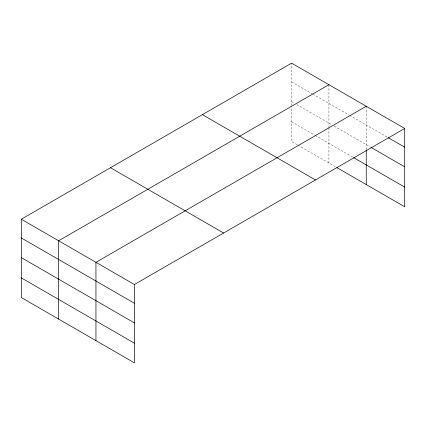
<?xml version="1.0" encoding="UTF-8"?>
<svg xmlns="http://www.w3.org/2000/svg" width="426" height="426" viewBox="0 0 426 426"><rect width="100%" height="100%" fill="white"/><g stroke="black" fill="none" stroke-linecap="round" stroke-linejoin="round"><path stroke-width="0.32" stroke-dasharray="2.13 1.6" d="M291.602 105.472L291.602 63.16M291.602 81.883L312.274 93.816M312.849 94.151L349.022 115.036M349.597 115.366L387.484 137.241M291.602 101.553L294.472 103.209M296.768 104.535L331.795 124.759M334.09 126.085L370.838 147.3M291.602 121.815L314.569 135.074M315.144 135.409L352.467 156.954M297.343 144.797L291.602 141.485L291.602 106.127M297.918 145.133L335.816 167.008M366.248 106.26L366.248 149.877M328.925 84.71L328.925 127.023M328.925 127.678L328.925 163.03"/><path stroke-width="0.64" d="M404.7 128.46L291.602 63.16L21.3 219.22L21.3 297.54L134.398 362.84L134.398 284.515L404.7 128.46L404.7 206.78L336.961 167.674M328.925 84.71L58.623 240.77L58.623 319.09M366.248 106.26L95.946 262.315L95.946 340.635M388.054 137.571L404.7 147.183M371.413 147.63L404.7 166.848M353.612 157.62L404.7 187.11M202.403 114.663L315.501 179.958M110.499 167.722L223.597 233.017M21.3 219.22L134.398 284.515M21.3 237.942L134.398 303.237M21.3 257.608L134.398 322.908M21.3 277.874L134.398 343.17M366.248 149.877L366.248 184.58"/></g></svg>
